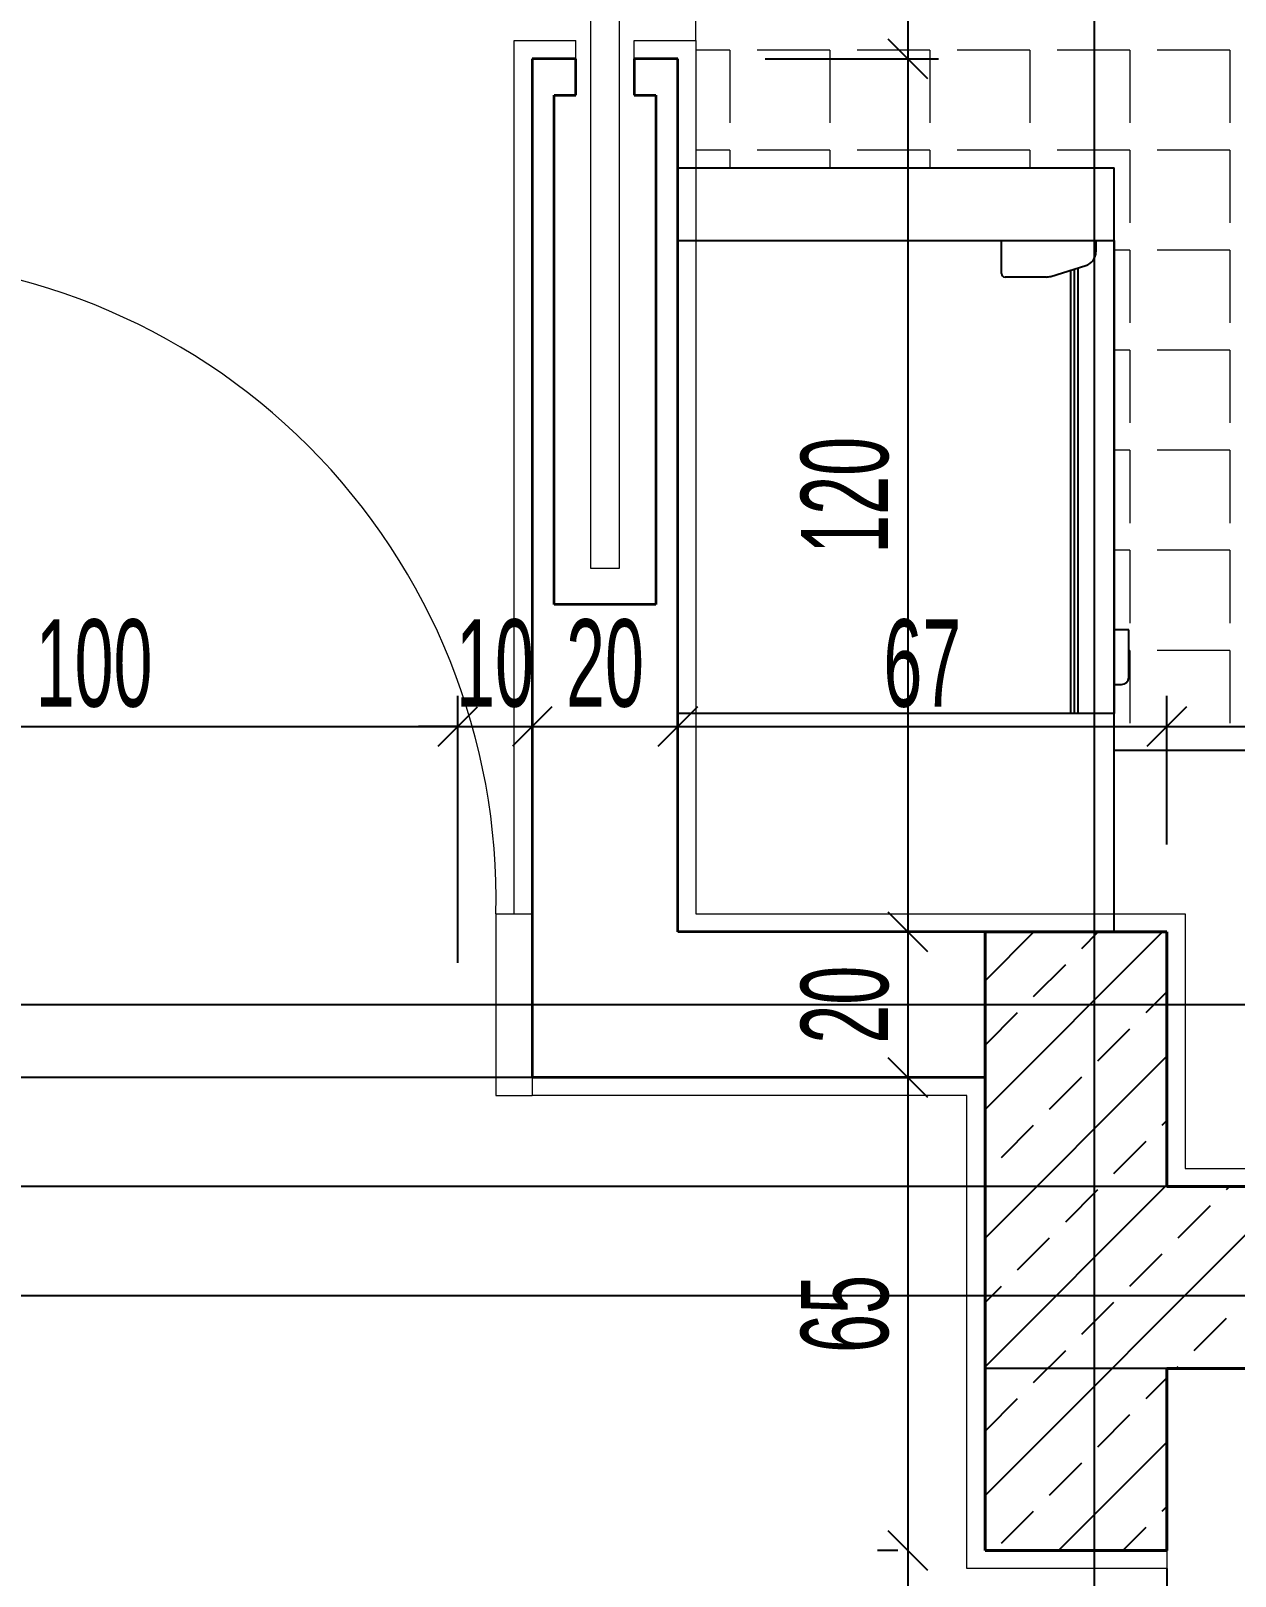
# Model space of a CAD drawing. Header units: inches. Extents: x -7543 to -822, y 102837 to 190349.
# Drawn here: x -829.86956 to -829.83644, y 102836.99773 to 102837.04019 of the extents above; entities that cross this region are included whole.
import ezdxf

# ---------------------------------------------------------------- set-up
doc = ezdxf.new("R2010")
doc.units = ezdxf.units.IN
doc.header["$MEASUREMENT"] = 0
doc.linetypes.add('DASHDOTX2', pattern=[2, 1, -0.5, 0, -0.5])
doc.layers.get('0').update_dxf_attribs({"lineweight": 25})
doc.layers.get('Defpoints').update_dxf_attribs({"lineweight": 25})
for name, color, linetype, lineweight in [('AKS', 1, 'Continuous', 25), ('ICOL', 55, 'Continuous', 25), ('İZ DÜŞÜM', 253, 'Continuous', 20), ('KOLON', 2, 'Continuous', 40), ('SIVA', 150, 'Continuous', 15), ('TARAMA', 8, 'Continuous', 25)]:
    doc.layers.add(name, color=color, linetype=linetype, lineweight=lineweight)
for name, color, linetype, lineweight, true_color in [('ASANSÖR', 7, 'Continuous', 25, 0xf6e21c), ('DUVAR', 7, 'Continuous', 35, 0xfc4642), ('KAPI', 7, 'Continuous', 18, 0xffb360), ('TEFRİŞ', 7, 'Continuous', 25, 0x78462c)]:
    doc.layers.add(name, color=color, linetype=linetype, lineweight=lineweight, true_color=true_color)
doc.styles.add('OLCU', font='tromand.shx', dxfattribs={"width": 0.6, "height": 12})

# ---------------------------------------------------------------- blocks, each defined once
blk = doc.blocks.new('_Oblique')
at = {"color": 0, "linetype": 'ByBlock', "lineweight": -2}
blk.add_line((-0.5, -0.5), (0.5, 0.5), dxfattribs=at)

msp = doc.modelspace()

# ---------------------------------------------------------------- linework, layer by layer
at = {"layer": 'AKS', "linetype": 'DASHDOTX2', "ltscale": 10}
for p, q in [((-829.8403199212353, 102837.241780972), (-829.8403199212353, 102836.7293249838)), ((-829.7205326753192, 102837.0134307916), (-830.0911364701894, 102837.0134307916)), ((-829.7205326753192, 102837.0084307916), (-830.0911364701894, 102837.0084307916)), ((-829.7205326753192, 102837.0054307916), (-830.0911364701894, 102837.0054307916))]:
    msp.add_line(p, q, dxfattribs=at)
at = {"layer": 'ASANSÖR'}
msp.add_line((-829.8383199212353, 102836.9979307916), (-829.8383199212353, 102836.9729307916), dxfattribs=at)
at = {"layer": 'Defpoints', "color": 6}
for p, q in [((-829.8433188869407, 102837.0114307916), (-829.9588188869407, 102837.0114307916)), ((-829.8433188869407, 102837.0034307916), (-829.8433188869407, 102837.0114307916)), ((-829.8013188869406, 102837.0034307916), (-829.8433188869407, 102837.0034307916))]:
    msp.add_line(p, q, dxfattribs=at)
at = {"layer": 'DUVAR'}
for p, q in [((-829.8545696687036, 102837.0394307916), (-829.8557696687035, 102837.0394307916)), ((-829.8557696687035, 102837.0394307916), (-829.8557696687034, 102837.0114307916)), ((-829.8545696687036, 102837.0384307916), (-829.8545696687036, 102837.0394307916)), ((-829.8517696687035, 102837.0394307916), (-829.8529696687035, 102837.0394307916)), ((-829.8529696687035, 102837.0394307916), (-829.8529696687035, 102837.0384307916)), ((-829.8517696687034, 102837.0154307916), (-829.8517696687035, 102837.0394307916)), ((-829.8551696687035, 102837.0244307916), (-829.8551696687035, 102837.0384307916)), ((-829.8551696687035, 102837.0384307916), (-829.8545696687036, 102837.0384307916)), ((-829.8529696687035, 102837.0384307916), (-829.8523696687035, 102837.0384307916)), ((-829.8523696687035, 102837.0384307916), (-829.8523696687034, 102837.0244307916)), ((-829.8523696687034, 102837.0244307916), (-829.8551696687035, 102837.0244307916)), ((-829.8433199212352, 102837.0154307916), (-829.8517696687034, 102837.0154307916)), ((-829.8433199212352, 102837.0114307916), (-829.8557696687034, 102837.0114307916))]:
    msp.add_line(p, q, dxfattribs=at)
at = {"layer": 'ICOL'}
for p, q in [((-829.8454391803381, 102837.0564307916), (-829.8454391803381, 102837.0394307916)), ((-829.8454391803381, 102837.0394307916), (-829.8454391803381, 102837.0154307916)), ((-829.8778199212353, 102837.0210772501), (-829.8578199212352, 102837.0210772501)), ((-829.8578199212352, 102837.0210772501), (-829.8588999212352, 102837.0210772501)), ((-829.8578199212352, 102837.0210772501), (-829.8557696687034, 102837.0210772501)), ((-829.8557696687034, 102837.0210772501), (-829.8517696687034, 102837.0210772501)), ((-829.8557696687034, 102837.0210772501), (-829.8546896687034, 102837.0210772501)), ((-829.8517696687034, 102837.0210772501), (-829.8383199212353, 102837.0210772501)), ((-829.8383199212353, 102837.0210772501), (-829.7753199212352, 102837.0210772501)), ((-829.8454391803381, 102837.0154307916), (-829.8454391803381, 102837.0114307916)), ((-829.8454391803381, 102837.0114307916), (-829.8454391803381, 102836.9984307916)), ((-829.8454391803381, 102836.9984307916), (-829.8454391803381, 102836.9724307916))]:
    msp.add_line(p, q, dxfattribs=at)
at = {"layer": 'ICOL', "color": 53}
for p, q in [((-829.8493696687035, 102837.0394307916), (-829.844599180338, 102837.0394307916)), ((-829.8493696687035, 102837.0394307916), (-829.844599180338, 102837.0394307916)), ((-829.8578199212352, 102837.0145780413), (-829.8578199212352, 102837.0219172501)), ((-829.8578199212352, 102837.0145780413), (-829.8578199212352, 102837.0219172501)), ((-829.8557696687034, 102837.0181469915), (-829.8557696687034, 102837.0219172501)), ((-829.8557696687034, 102837.0181469915), (-829.8557696687034, 102837.0219172501)), ((-829.8517696687034, 102837.018748373), (-829.8517696687034, 102837.0219172501)), ((-829.8517696687034, 102837.018748373), (-829.8517696687034, 102837.0219172501)), ((-829.8383199212353, 102837.0178307916), (-829.8383199212353, 102837.0219172501)), ((-829.8383199212353, 102837.0178307916), (-829.8383199212353, 102837.0219172501)), ((-829.8441830556769, 102837.0154307916), (-829.844599180338, 102837.0154307916)), ((-829.8441830556769, 102837.0154307916), (-829.844599180338, 102837.0154307916)), ((-829.8444371687424, 102837.0114307916), (-829.844599180338, 102837.0114307916)), ((-829.8444371687424, 102837.0114307916), (-829.844599180338, 102837.0114307916)), ((-829.8457199212353, 102836.9984307916), (-829.846279180338, 102836.9984307916)), ((-829.8457199212353, 102836.9984307916), (-829.846279180338, 102836.9984307916))]:
    msp.add_line(p, q, dxfattribs=at)
at = {"layer": 'İZ DÜŞÜM'}
for p, q in [((-829.8512696687035, 102837.0399307916), (-829.8512696687035, 102837.0559307916)), ((-829.8503379309974, 102837.0396687661), (-829.8512696687035, 102837.0396687661)), ((-829.8503379309974, 102837.0396687661), (-829.8503379309974, 102837.0376687661)), ((-829.8475879309974, 102837.0396687661), (-829.8495879309974, 102837.0396687661)), ((-829.8475879309974, 102837.0396687661), (-829.8475879309974, 102837.0376687661)), ((-829.8448379309974, 102837.0396687661), (-829.8468379309974, 102837.0396687661)), ((-829.8448379309974, 102837.0396687661), (-829.8448379309974, 102837.0376687661)), ((-829.8420879309974, 102837.0396687661), (-829.8440879309974, 102837.0396687661)), ((-829.8420879309974, 102837.0396687661), (-829.8420879309974, 102837.0376687661)), ((-829.8393379309974, 102837.0396687661), (-829.8413379309974, 102837.0396687661)), ((-829.8393379309974, 102837.0396687661), (-829.8393379309974, 102837.0376687661)), ((-829.8365879309974, 102837.0396687661), (-829.8385879309974, 102837.0396687661)), ((-829.8365879309974, 102837.0396687661), (-829.8365879309974, 102837.0376687661)), ((-829.8503379309974, 102837.0369187661), (-829.8512696687035, 102837.0369187661)), ((-829.8503379309974, 102837.0369187661), (-829.8503379309974, 102837.0364307916)), ((-829.8475879309974, 102837.0369187661), (-829.8495879309974, 102837.0369187661)), ((-829.8475879309974, 102837.0369187661), (-829.8475879309974, 102837.0364307916)), ((-829.8448379309974, 102837.0369187661), (-829.8468379309974, 102837.0369187661)), ((-829.8448379309974, 102837.0369187661), (-829.8448379309974, 102837.0364307916)), ((-829.8420879309974, 102837.0369187661), (-829.8440879309974, 102837.0369187661)), ((-829.8420879309974, 102837.0369187661), (-829.8420879309974, 102837.0364307916)), ((-829.8393379309974, 102837.0369187661), (-829.8413379309974, 102837.0369187661)), ((-829.8393379309974, 102837.0369187661), (-829.8393379309974, 102837.0349187661)), ((-829.8365879309974, 102837.0369187661), (-829.8385879309974, 102837.0369187661)), ((-829.8365879309974, 102837.0369187661), (-829.8365879309974, 102837.0349187661)), ((-829.8393379309974, 102837.0341687661), (-829.8397696687034, 102837.0341687661)), ((-829.8393379309974, 102837.0341687661), (-829.8393379309974, 102837.0321687661)), ((-829.8365879309974, 102837.0341687661), (-829.8385879309974, 102837.0341687661)), ((-829.8365879309974, 102837.0341687661), (-829.8365879309974, 102837.0321687661)), ((-829.8393379309974, 102837.0314187661), (-829.8397696687034, 102837.0314187661)), ((-829.8393379309974, 102837.0314187661), (-829.8393379309974, 102837.0294187661)), ((-829.8365879309974, 102837.0314187661), (-829.8385879309974, 102837.0314187661)), ((-829.8365879309974, 102837.0314187661), (-829.8365879309974, 102837.0294187661)), ((-829.8393379309974, 102837.0286687661), (-829.8397696687034, 102837.0286687661)), ((-829.8393379309974, 102837.0286687661), (-829.8393379309974, 102837.0266687661)), ((-829.8365879309974, 102837.0286687661), (-829.8385879309974, 102837.0286687661)), ((-829.8365879309974, 102837.0286687661), (-829.8365879309974, 102837.0266687661)), ((-829.8393379309974, 102837.0259187661), (-829.8397696687034, 102837.0259187661)), ((-829.8393379309974, 102837.0259187661), (-829.8393379309974, 102837.0239187661)), ((-829.8365879309974, 102837.0259187661), (-829.8385879309974, 102837.0259187661)), ((-829.8365879309974, 102837.0259187661), (-829.8365879309974, 102837.0239187661)), ((-829.8393379309974, 102837.0231687661), (-829.8393696687034, 102837.0231687661)), ((-829.8393379309974, 102837.0231687661), (-829.8393379309974, 102837.0211687661)), ((-829.8365879309974, 102837.0231687661), (-829.8385879309974, 102837.0231687661)), ((-829.8365879309974, 102837.0231687661), (-829.8365879309974, 102837.0211687661))]:
    msp.add_line(p, q, dxfattribs=at)
at = {"layer": 'KAPI'}
for p, q in [((-829.8541696687034, 102837.0431107916), (-829.8541696687034, 102837.0254307916)), ((-829.8533696687035, 102837.0254307916), (-829.8533696687035, 102837.0431107916)), ((-829.8541696687034, 102837.0254307916), (-829.8533696687035, 102837.0254307916)), ((-829.8567696687034, 102837.0159307916), (-829.8567696687035, 102837.0109307916)), ((-829.8567696687034, 102837.0159307916), (-829.8557696687034, 102837.0159307916)), ((-829.8557696687034, 102837.0159307916), (-829.8557696687034, 102837.0109307916)), ((-829.8567696687035, 102837.0109307916), (-829.8557696687035, 102837.0109307916))]:
    msp.add_line(p, q, dxfattribs=at)
msp.add_arc((-829.8743696687034, 102837.0163307916), 0.01760454486773231, 358.6980473996314, 91.30195267170863, dxfattribs=at)
at = {"layer": 'KOLON'}
for p, q in [((-829.8433199212352, 102837.0084307916), (-829.8433199212352, 102837.0154307916)), ((-829.8433199212352, 102837.0154307916), (-829.8383199212353, 102837.0154307916)), ((-829.8383199212353, 102837.0154307916), (-829.8383199212353, 102837.0084307916)), ((-829.8433199212352, 102837.0044307916), (-829.8433199212352, 102837.0084307916)), ((-829.8383199212353, 102837.0084307916), (-829.8013199212353, 102837.0084307916)), ((-829.8433199212352, 102836.9984307916), (-829.8433199212352, 102837.0044307916)), ((-829.8013199212353, 102837.0034307916), (-829.8383199212352, 102837.0034307916)), ((-829.8383199212352, 102837.0034307916), (-829.8383199212352, 102836.9984307916)), ((-829.8383199212352, 102836.9984307916), (-829.8433199212352, 102836.9984307916))]:
    msp.add_line(p, q, dxfattribs=at)
at = {"layer": 'SIVA'}
for p, q in [((-829.8562696687034, 102837.0159307916), (-829.8562696687035, 102837.0399307916)), ((-829.8562696687035, 102837.0399307916), (-829.8545696687036, 102837.0399307916)), ((-829.8545696687036, 102837.0394307916), (-829.8545696687036, 102837.0399307916)), ((-829.8529696687035, 102837.0399307916), (-829.8512696687035, 102837.0399307916)), ((-829.8529696687035, 102837.0394307916), (-829.8529696687035, 102837.0399307916)), ((-829.8512696687035, 102837.0399307916), (-829.8512696687034, 102837.0159307916)), ((-829.8512696687034, 102837.0159307916), (-829.8428199212353, 102837.0159307916)), ((-829.8438199212353, 102837.0159307916), (-829.8378199212352, 102837.0159307916)), ((-829.8378199212352, 102837.0159307916), (-829.8378199212352, 102837.0089307916)), ((-829.8438199212353, 102837.0109307916), (-829.8557696687035, 102837.0109307916)), ((-829.8438199212353, 102837.0084307916), (-829.8438199212353, 102837.0109307916)), ((-829.8378199212352, 102837.0089307916), (-829.8008199212353, 102837.0089307916)), ((-829.8438199212353, 102837.0044307916), (-829.8438199212353, 102837.0084307916)), ((-829.8438199212353, 102836.9979307916), (-829.8438199212353, 102837.0044307916)), ((-829.8383199212352, 102836.9984307916), (-829.8383199212352, 102836.9979307916)), ((-829.8383199212352, 102836.9979307916), (-829.8438199212353, 102836.9979307916))]:
    msp.add_line(p, q, dxfattribs=at)
at = {"layer": 'TARAMA'}
for p, q in [((-829.8384406000714, 102837.0154307916), (-829.8433199212352, 102837.0105514704)), ((-829.8419761339774, 102837.0154307916), (-829.8433199212352, 102837.0140870043)), ((-829.8402083670273, 102837.0154307916), (-829.8406686653415, 102837.0149704933)), ((-829.8411106070797, 102837.0145285515), (-829.8419944905562, 102837.013644668)), ((-829.8383199212353, 102837.0137837035), (-829.8389008983885, 102837.0132027263)), ((-829.8424364322944, 102837.0132027263), (-829.8433199212352, 102837.0123192374)), ((-829.8393428401267, 102837.0127607846), (-829.8402267236032, 102837.0118769011)), ((-829.8383199212353, 102837.0120159365), (-829.8433199212352, 102837.0070159365)), ((-829.8406686653415, 102837.0114349594), (-829.841552548818, 102837.0105510759)), ((-829.8419944905562, 102837.0101091341), (-829.8428783740327, 102837.0092252507)), ((-829.8383199212353, 102837.0102481696), (-829.8384589566502, 102837.0101091341)), ((-829.8389008983885, 102837.0096671924), (-829.839784781865, 102837.0087833089)), ((-829.8383199212353, 102837.0084804026), (-829.8433199212352, 102837.0034804026)), ((-829.8348339983534, 102837.0084307916), (-829.8433199212352, 102836.9999448687)), ((-829.8402267236032, 102837.0083413672), (-829.8411106070797, 102837.0074574837)), ((-829.8366017653093, 102837.0084307916), (-829.8366911896973, 102837.0083413672)), ((-829.8371331314355, 102837.0078994255), (-829.838017014912, 102837.007015542)), ((-829.841552548818, 102837.007015542), (-829.8424364322944, 102837.0061316585)), ((-829.8384589566502, 102837.0065736002), (-829.8393428401267, 102837.0056897168)), ((-829.8428783740327, 102837.0056897168), (-829.8433199212352, 102837.0052481696)), ((-829.839784781865, 102837.005247775), (-829.8406686653415, 102837.0043638916)), ((-829.8366911896973, 102837.0048058333), (-829.8375750731738, 102837.0039219498)), ((-829.8411106070797, 102837.0039219498), (-829.8419944905562, 102837.0030380663)), ((-829.8383199212352, 102837.0031771018), (-829.8389008983885, 102837.0025961246)), ((-829.838017014912, 102837.0034800081), (-829.8380662314033, 102837.0034307916)), ((-829.8424364322944, 102837.0025961246), (-829.8433199212352, 102837.0017126357)), ((-829.8393428401267, 102837.0021541828), (-829.8402267236032, 102837.0012702994)), ((-829.8383199212352, 102837.0014093348), (-829.8412984644474, 102836.9984307916)), ((-829.8406686653415, 102837.0008283576), (-829.841552548818, 102836.9999444742)), ((-829.8419944905562, 102836.9995025324), (-829.8428783740326, 102836.9986186489)), ((-829.8383199212352, 102836.9996415678), (-829.8384589566502, 102836.9995025324)), ((-829.8389008983885, 102836.9990605907), (-829.8395306974974, 102836.9984307916))]:
    msp.add_line(p, q, dxfattribs=at)
at = {"layer": 'TEFRİŞ'}
for p, q in [((-829.8517696687034, 102837.0364307916), (-829.8397696687034, 102837.0364307916)), ((-829.8397696687034, 102837.0154307916), (-829.8397696687034, 102837.0364307916)), ((-829.8517696687034, 102837.0214307916), (-829.8517696687034, 102837.0344307916)), ((-829.8517696687034, 102837.0344307916), (-829.8397696687034, 102837.0344307916)), ((-829.8428696687034, 102837.0344307916), (-829.8402696687034, 102837.0344307916)), ((-829.8428696687034, 102837.0335307916), (-829.8428696687034, 102837.0344307916)), ((-829.8402696687034, 102837.0344307916), (-829.8402696687034, 102837.0341262116)), ((-829.8397696687034, 102837.0344307916), (-829.8397696687034, 102837.0214307916)), ((-829.8415121887034, 102837.0334484716), (-829.8405520287034, 102837.0337439116)), ((-829.8408696687034, 102837.0336461716), (-829.8408696687034, 102837.0214307916)), ((-829.8407696687034, 102837.0336769516), (-829.8407696687034, 102837.0214307916)), ((-829.8416298087034, 102837.0334307916), (-829.8427696687033, 102837.0334307916)), ((-829.8409696687033, 102837.0336154116), (-829.8409696687033, 102837.0214307916)), ((-829.8393696687034, 102837.0237307916), (-829.8397696687034, 102837.0237307916)), ((-829.8393696687034, 102837.0224307916), (-829.8393696687034, 102837.0237307916)), ((-829.8397696687034, 102837.0222307916), (-829.8395696687035, 102837.0222307916)), ((-829.8397696687034, 102837.0214307916), (-829.8517696687034, 102837.0214307916)), ((-829.8397696687034, 102837.0204307916), (-829.7753199212352, 102837.0204307916))]:
    msp.add_line(p, q, dxfattribs=at)
for centre, radius, start, end in [((-829.8406696687034, 102837.0341262116), 0.0004, 287.1027289613851, 0), ((-829.8427696687033, 102837.0335307916), 0.0001, 180, 270), ((-829.8416298087034, 102837.0338307916), 0.0004, 270, 287.1027289613851), ((-829.8395696687035, 102837.0235307916), 0.0002, 0, 0), ((-829.8395696687035, 102837.0224307916), 0.0002, 270, 0)]:
    msp.add_arc(centre, radius, start, end, dxfattribs=at)

# ---------------------------------------------------------------- block references
at = {"layer": 'ICOL'}
for p, xscale, yscale, zscale, rotation in [((-829.8454391803381, 102837.0394307916), 0.001080000001820736, 0.001080000001820736, 0.001080000001820736, 90), ((-829.8454391803381, 102837.0394307916), 0.001080000001820736, 0.001080000001820736, 0.001080000001820736, 270), ((-829.8557696687034, 102837.0210772501), 0.001080000000001746, 0.001080000000001746, 0.001080000000001746, 180), ((-829.8557696687034, 102837.0210772501), 0.001080000000001746, 0.001080000000001746, 0.001080000000001746, 180), ((-829.8517696687034, 102837.0210772501), 0.001080000000001746, 0.001080000000001746, 0.001080000000001746, 180), ((-829.8383199212353, 102837.0210772501), 0.001080000000001746, 0.001080000000001746, 0.001080000000001746, 180), ((-829.8454391803381, 102837.0154307916), 0.001080000001820736, 0.001080000001820736, 0.001080000001820736, 90), ((-829.8454391803381, 102837.0154307916), 0.001080000001820736, 0.001080000001820736, 0.001080000001820736, 270), ((-829.8454391803381, 102837.0114307916), 0.001080000001820736, 0.001080000001820736, 0.001080000001820736, 90), ((-829.8454391803381, 102837.0114307916), 0.001080000001820736, 0.001080000001820736, 0.001080000001820736, 270), ((-829.8454391803381, 102836.9984307916), 0.001080000001820736, 0.001080000001820736, 0.001080000001820736, 90), ((-829.8454391803381, 102836.9984307916), 0.001080000001820736, 0.001080000001820736, 0.001080000001820736, 270)]:
    msp.add_blockref('_Oblique', p, dxfattribs=dict(at, xscale=xscale, yscale=yscale, zscale=zscale, rotation=rotation))
at = {"layer": 'ICOL', "xscale": 0.001080000000001746, "yscale": 0.001080000000001746, "zscale": 0.001080000000001746}
for p in [(-829.8578199212352, 102837.0210772501), (-829.8578199212352, 102837.0210772501), (-829.8517696687034, 102837.0210772501), (-829.8383199212353, 102837.0210772501)]:
    msp.add_blockref('_Oblique', p, dxfattribs=at)

# ---------------------------------------------------------------- texts
at = {"layer": 'ICOL', "char_height": 0.0024, "attachment_point": 5, "rotation": 90, "style": 'OLCU'}
for s, insert in [('\\A1;120', (-829.847167180338, 102837.0274307916)), ('\\A1;20', (-829.847167180338, 102837.0134307916)), ('\\A1;65', (-829.847167180338, 102837.0049307916))]:
    msp.add_mtext(s, dxfattribs=dict(at, insert=insert))
at = {"layer": 'ICOL', "char_height": 0.0024, "attachment_point": 5, "style": 'OLCU'}
for s, insert in [('\\A1;100', (-829.8678199212353, 102837.0228052501)), ('\\A1;10', (-829.8567947949693, 102837.0228052501)), ('\\A1;20', (-829.8537696687034, 102837.0228052501)), ('\\A1;67', (-829.8450447949693, 102837.0228052501))]:
    msp.add_mtext(s, dxfattribs=dict(at, insert=insert))

doc.saveas('drawing.dxf')
